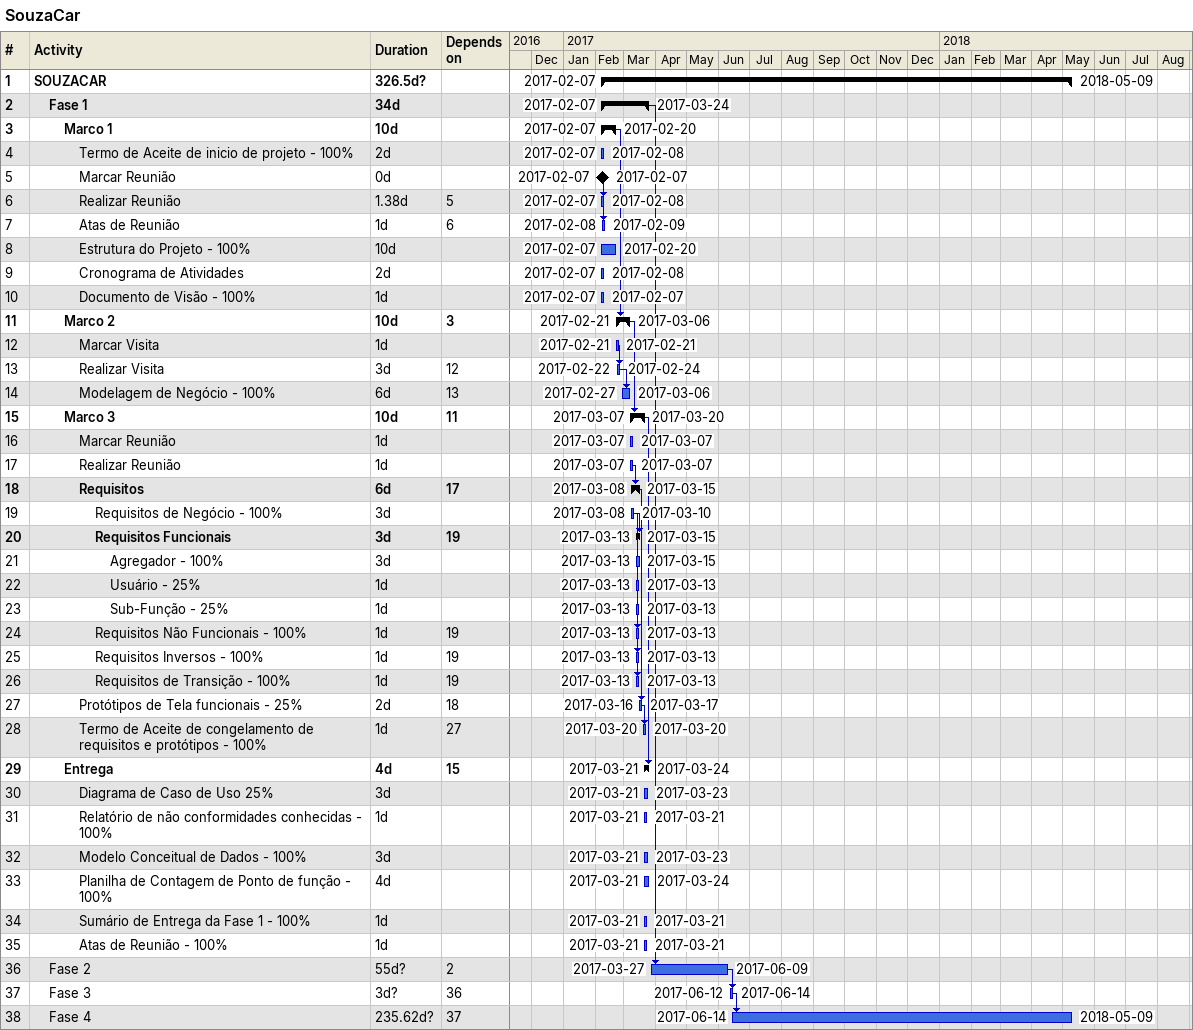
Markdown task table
SouzaCar

| ID | Level | Task | Duration | Start | Finish | Predecessors |
|---|---|---|---|---|---|---|
| 1 | 1 | **SOUZACAR** | 326.5d? | 2017-02-07 | 2018-05-09 |  |
| 2 | 2 | **Fase 1** | 34d | 2017-02-07 | 2017-03-24 |  |
| 3 | 3 | **Marco 1** | 10d | 2017-02-07 | 2017-02-20 |  |
| 4 | 4 | Termo de Aceite de inicio de projeto - 100% | 2d | 2017-02-07 | 2017-02-08 |  |
| 5 | 4 | Marcar Reunião | 0d | 2017-02-07 | 2017-02-07 |  |
| 6 | 4 | Realizar Reunião | 1.38d | 2017-02-07 | 2017-02-08 | 5 |
| 7 | 4 | Atas de Reunião | 1d | 2017-02-08 | 2017-02-09 | 6 |
| 8 | 4 | Estrutura do Projeto - 100% | 10d | 2017-02-07 | 2017-02-20 |  |
| 9 | 4 | Cronograma de Atividades | 2d | 2017-02-07 | 2017-02-08 |  |
| 10 | 4 | Documento de Visão - 100% | 1d | 2017-02-07 | 2017-02-07 |  |
| 11 | 3 | **Marco 2** | 10d | 2017-02-21 | 2017-03-06 | 3 |
| 12 | 4 | Marcar Visita | 1d | 2017-02-21 | 2017-02-21 |  |
| 13 | 4 | Realizar Visita | 3d | 2017-02-22 | 2017-02-24 | 12 |
| 14 | 4 | Modelagem de Negócio - 100% | 6d | 2017-02-27 | 2017-03-06 | 13 |
| 15 | 3 | **Marco 3** | 10d | 2017-03-07 | 2017-03-20 | 11 |
| 16 | 4 | Marcar Reunião | 1d | 2017-03-07 | 2017-03-07 |  |
| 17 | 4 | Realizar Reunião | 1d | 2017-03-07 | 2017-03-07 |  |
| 18 | 4 | **Requisitos** | 6d | 2017-03-08 | 2017-03-15 | 17 |
| 19 | 5 | Requisitos de Negócio - 100% | 3d | 2017-03-08 | 2017-03-10 |  |
| 20 | 5 | **Requisitos Funcionais** | 3d | 2017-03-13 | 2017-03-15 | 19 |
| 21 | 6 | Agregador - 100% | 3d | 2017-03-13 | 2017-03-15 |  |
| 22 | 6 | Usuário - 25% | 1d | 2017-03-13 | 2017-03-13 |  |
| 23 | 6 | Sub-Função - 25% | 1d | 2017-03-13 | 2017-03-13 |  |
| 24 | 5 | Requisitos Não Funcionais - 100% | 1d | 2017-03-13 | 2017-03-13 | 19 |
| 25 | 5 | Requisitos Inversos - 100% | 1d | 2017-03-13 | 2017-03-13 | 19 |
| 26 | 5 | Requisitos de Transição - 100% | 1d | 2017-03-13 | 2017-03-13 | 19 |
| 27 | 4 | Protótipos de Tela funcionais - 25% | 2d | 2017-03-16 | 2017-03-17 | 18 |
| 28 | 4 | Termo de Aceite de congelamento de requisitos e protótipos - 100% | 1d | 2017-03-20 | 2017-03-20 | 27 |
| 29 | 3 | **Entrega** | 4d | 2017-03-21 | 2017-03-24 | 15 |
| 30 | 4 | Diagrama de Caso de Uso 25% | 3d | 2017-03-21 | 2017-03-23 |  |
| 31 | 4 | Relatório de não conformidades conhecidas - 100% | 1d | 2017-03-21 | 2017-03-21 |  |
| 32 | 4 | Modelo Conceitual de Dados - 100% | 3d | 2017-03-21 | 2017-03-23 |  |
| 33 | 4 | Planilha de Contagem de Ponto de função - 100% | 4d | 2017-03-21 | 2017-03-24 |  |
| 34 | 4 | Sumário de Entrega da Fase 1 - 100% | 1d | 2017-03-21 | 2017-03-21 |  |
| 35 | 4 | Atas de Reunião - 100% | 1d | 2017-03-21 | 2017-03-21 |  |
| 36 | 2 | Fase 2 | 55d? | 2017-03-27 | 2017-06-09 | 2 |
| 37 | 2 | Fase 3 | 3d? | 2017-06-12 | 2017-06-14 | 36 |
| 38 | 2 | Fase 4 | 235.62d? | 2017-06-14 | 2018-05-09 | 37 |
